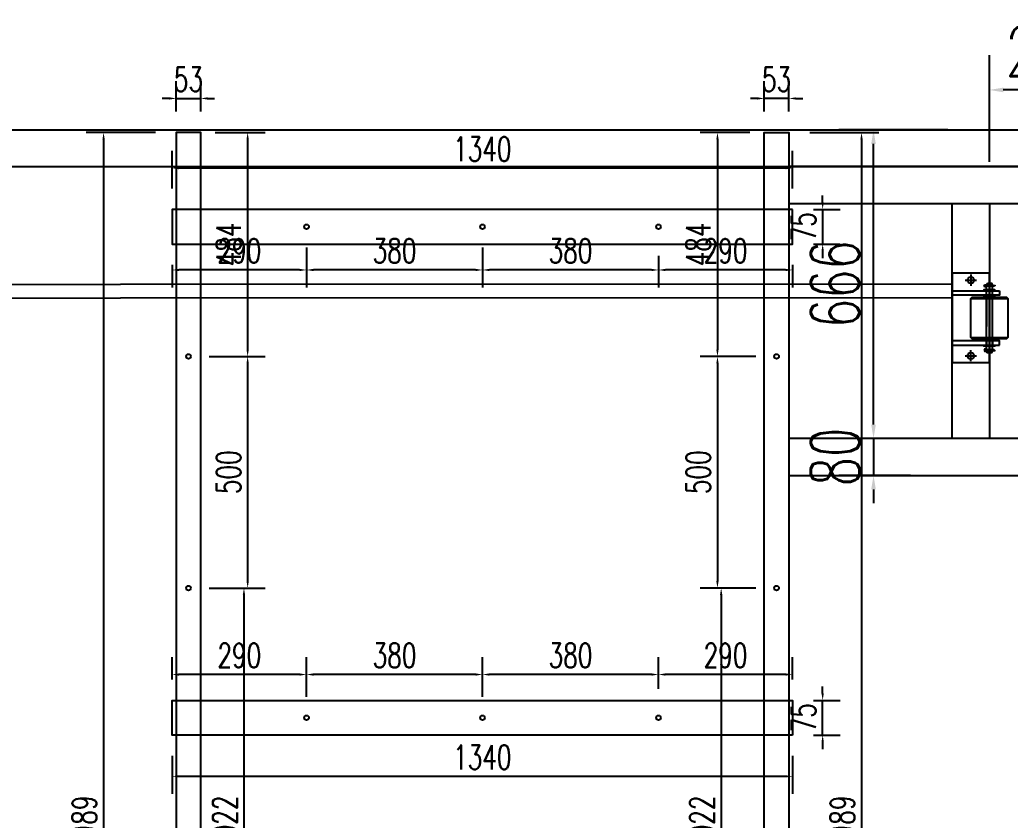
# Model space of a CAD drawing. Header units: millimetres. Extents: x 20612 to 158249, y -13511 to 156976.
# Drawn here: x 52313 to 54452, y 6988 to 8716 of the extents above; entities that cross this region are included whole.
import ezdxf

# ---------------------------------------------------------------- set-up
doc = ezdxf.new("R2010")
doc.units = ezdxf.units.MM
doc.header["$LTSCALE"] = 10
doc.linetypes.add('CENTER2', pattern=[28.575, 19.05, -3.175, 3.175, -3.175])
doc.linetypes.add('DASHED2', pattern=[9.525, 6.35, -3.175])
for name, color, linetype in [('W-bridge approach引桥', 4, 'Continuous'), ('W-MOUNTING固定方式', 5, 'Continuous'), ('W-STEEL_FRAME钢架', 3, 'Continuous'), ('W-STEEL_KEEL钢龙骨', 5, 'Continuous')]:
    doc.layers.add(name, color=color, linetype=linetype)
doc.styles.add('STANDARD_T3', font='simplex.shx', dxfattribs={"width": 0.7, "bigfont": 'hztxt.shx'})
doc.dimstyles.new('W&&15', dxfattribs={"dimtxt": 52.5, "dimasz": 15, "dimexe": 37.5, "dimexo": 45, "dimgap": 15, "dimtad": 1, "dimdec": 0, "dimzin": 0, "dimdsep": 46, "dimtxsty": 'STANDARD_T3', "dimcen": 0.09, "dimclrd": 1, "dimclre": 1, "dimclrt": 7, "dimazin": 2, "dimtfac": 1, "dimtdec": 0, "dimtix": 1, "dimtmove": 2, "dimatfit": 3, "dimfxl": 100, "dimtolj": 1, "dimtzin": 0, "dimarcsym": 0})
doc.dimstyles.new('W&&30', dxfattribs={"dimtxt": 105, "dimasz": 30, "dimexe": 75, "dimexo": 90, "dimgap": 30, "dimtad": 1, "dimdec": 0, "dimzin": 0, "dimdsep": 46, "dimtxsty": 'STANDARD_T3', "dimcen": 0.09, "dimclrd": 1, "dimclre": 1, "dimclrt": 7, "dimazin": 2, "dimtfac": 1, "dimtdec": 0, "dimtix": 1, "dimtmove": 2, "dimatfit": 3, "dimfxl": 100, "dimtolj": 1, "dimtzin": 0, "dimarcsym": 0})

# ---------------------------------------------------------------- blocks, each defined once
blk = doc.blocks.new('*U45')
blk.add_lwpolyline([(-12, 0), (-12, 2.5), (12, 2.5), (12, 0)], close=True)
blk = doc.blocks.new('*U46')
at = {"color": 8, "linetype": 'Continuous', "lineweight": 15}
for p, q in [((-1, 1.9), (-2.1, 1)), ((0, 1.4), (0, -1.4)), ((-1, -1.9), (-2.1, -1))]:
    blk.add_line(p, q, dxfattribs=at)
at = {"color": 7, "linetype": 'Continuous', "lineweight": 15}
for p, q in [((16, 1.4), (0, 1.4)), ((0, 0), (18.5, 0)), ((16, 1.4), (16, 0)), ((18.5, -1.4), (18.5, 0)), ((0, -1.4), (18.5, -1.4))]:
    blk.add_line(p, q, dxfattribs=at)
for centre, radius, start, end in [((-3.2, 0), 2.9, 41.3178, 318.6822), ((-3.2, 0), 1.45, 41.3178, 318.6822), ((0, 2.8), 2.82, 221.3178, 270), ((0, -2.8), 2.82, 90, 138.6822), ((0, 2.8), 1.37, 221.3178, 270), ((0, -2.8), 1.37, 90, 138.6822)]:
    blk.add_arc(centre, radius, start, end, dxfattribs=at)
blk = doc.blocks.new('无头销轴_B型_D12X150')
at = {"color": 0}
for p, q in [((-72, 6), (-72, -6)), ((72, 6), (72, -6))]:
    blk.add_line(p, q, dxfattribs=at)
blk.add_lwpolyline([(-75, 4.3), (-75, -4.3), (-72, -6), (72, -6), (75, -4.3), (75, 4.3), (72, 6), (-72, 6)], close=True, dxfattribs=at)
for centre in [(-69.5, 0), (69.5, 0)]:
    blk.add_circle(centre, 1.6, dxfattribs=at)
blk = doc.blocks.new('A$C1EDE4923')
for p, q in [((-232.5, 79.6), (-232.5, 159.6)), ((-148.5, 79.6), (-148.5, 159.6))]:
    blk.add_line(p, q)
at = {"color": 3, "linetype": 'CENTER2', "ltscale": 0.5}
for p, q in [((-235, 119.6), (-254, 119.6)), ((-146, 119.6), (-127, 119.6)), ((-272, 67.6), (-272, 91.6)), ((-109, 67.6), (-109, 91.6)), ((-284, 79.6), (-260, 79.6)), ((-97, 79.6), (-121, 79.6))]:
    blk.add_line(p, q, dxfattribs=at)
at = {"linetype": 'DASHED2'}
for p, q in [((-240, 126.1), (-249, 126.1)), ((-240, 113.1), (-249, 113.1)), ((-235.5, 125.9), (-145.5, 125.9)), ((-235.5, 113.3), (-145.5, 113.3)), ((-141, 126.1), (-132, 126.1)), ((-141, 113.1), (-132, 113.1))]:
    blk.add_line(p, q, dxfattribs=at)
at = {"color": 3, "linetype": 'CENTER2'}
blk.add_line((-240.9, 119.6), (-140, 119.6), dxfattribs=at)
for points in [[(-232.5, 159.6), (-148.5, 159.6), (-145.5, 156.6), (-145.5, 82.6), (-148.5, 79.6), (-232.5, 79.6), (-235.5, 82.6), (-235.5, 156.6)], [(-249, 141.6), (-240, 141.6), (-240, 39.6), (-249, 39.6)], [(-132, 141.6), (-141, 141.6), (-141, 39.6), (-132, 39.6)], [(-94, 39.6), (-94, 119.6), (-287, 119.6), (-287, 39.6)]]:
    blk.add_lwpolyline(points, close=True)
for centre in [(-272, 79.6), (-109, 79.6)]:
    blk.add_circle(centre, 7)
at = {"xscale": -1}
for name, p, rotation in [('*U46', (-260, 113.6), 270), ('*U45', (-249, 119.6), 90), ('*U45', (-237.5, 119.6), 90), ('无头销轴_B型_D12X150', (-190.5, 119.6), 180)]:
    blk.add_blockref(name, p, dxfattribs=dict(at, rotation=rotation))
for name, p, rotation in [('*U45', (-143.5, 119.6), 270), ('*U45', (-132, 119.6), 270), ('*U46', (-121, 113.6), 90)]:
    blk.add_blockref(name, p, dxfattribs=dict(rotation=rotation))
blk = doc.blocks.new('*D640')
at = {"layer": 'Defpoints', "color": 0, "transparency": 16777216}
for p in [(54407.2, 8564.7), (54407.2, 8319.4), (54667.2, 8072.4)]:
    blk.add_point(p, dxfattribs=at)
at = {"layer": 'W-STEEL_FRAME钢架', "color": 1, "lineweight": -2, "transparency": 16777216}
for p, q in [((54407.2, 8409.4), (54407.2, 8639.7)), ((54667.2, 8162.4), (54667.2, 8639.7)), ((54637.2, 8564.7), (54437.2, 8564.7))]:
    blk.add_line(p, q, dxfattribs=at)
at = {"layer": 'W-STEEL_FRAME钢架', "color": 1, "transparency": 16777216}
for points in [[(54437.2, 8569.7), (54437.2, 8559.7), (54407.2, 8564.7)], [(54637.2, 8569.7), (54637.2, 8559.7), (54667.2, 8564.7)]]:
    blk.add_solid(points, dxfattribs=at)
at = {"layer": 'W-STEEL_FRAME钢架', "color": 7, "transparency": 16777216, "insert": (54537.2, 8647.2), "char_height": 105, "attachment_point": 5, "style": 'STANDARD_T3'}
blk.add_mtext('\\A1;260', dxfattribs=at)
blk = doc.blocks.new('*D641')
at = {"layer": 'Defpoints', "color": 0, "transparency": 16777216}
for p in [(54327.2, 7812.4), (54157, 7732.4), (54327.2, 7732.4)]:
    blk.add_point(p, dxfattribs=at)
at = {"layer": 'W-STEEL_FRAME钢架', "color": 1, "lineweight": -2, "transparency": 16777216}
for p, q in [((54157, 7842.4), (54157, 7872.4)), ((54237.2, 7812.4), (54082, 7812.4)), ((54157, 7812.4), (54157, 7732.4)), ((54237.2, 7732.4), (54082, 7732.4)), ((54157, 7702.4), (54157, 7672.4))]:
    blk.add_line(p, q, dxfattribs=at)
at = {"layer": 'W-STEEL_FRAME钢架', "color": 1, "transparency": 16777216}
for points in [[(54152, 7842.4), (54162, 7842.4), (54157, 7812.4)], [(54152, 7702.4), (54162, 7702.4), (54157, 7732.4)]]:
    blk.add_solid(points, dxfattribs=at)
at = {"layer": 'W-STEEL_FRAME钢架', "color": 7, "transparency": 16777216, "insert": (54074.5, 7772.4), "char_height": 105, "attachment_point": 5, "rotation": 90, "style": 'STANDARD_T3'}
blk.add_mtext('\\A1;80', dxfattribs=at)
blk = doc.blocks.new('*D580')
at = {"layer": 'Defpoints', "color": 0, "transparency": 16777216}
for p in [(54157, 8478.4), (54407.2, 8478.4), (54327.2, 7812.4)]:
    blk.add_point(p, dxfattribs=at)
at = {"layer": 'W-STEEL_FRAME钢架', "color": 1, "lineweight": -2, "transparency": 16777216}
for p, q in [((54317.2, 8478.4), (54082, 8478.4)), ((54157, 7842.4), (54157, 8448.4)), ((54237.2, 7812.4), (54082, 7812.4))]:
    blk.add_line(p, q, dxfattribs=at)
at = {"layer": 'W-STEEL_FRAME钢架', "color": 1, "transparency": 16777216}
for points in [[(54152, 8448.4), (54162, 8448.4), (54157, 8478.4)], [(54152, 7842.4), (54162, 7842.4), (54157, 7812.4)]]:
    blk.add_solid(points, dxfattribs=at)
at = {"layer": 'W-STEEL_FRAME钢架', "color": 7, "transparency": 16777216, "insert": (54074.5, 8145.4), "char_height": 105, "attachment_point": 5, "rotation": 90, "style": 'STANDARD_T3'}
blk.add_mtext('\\A1;666', dxfattribs=at)
blk = doc.blocks.new('*D671')
at = {"layer": 'Defpoints', "color": 0, "transparency": 16777216}
for p in [(53974.2, 8472.9), (53974.2, 5483.9), (54131.1, 5483.9)]:
    blk.add_point(p, dxfattribs=at)
at = {"layer": 'W-bridge approach引桥', "color": 1, "lineweight": -2, "transparency": 16777216}
for p, q in [((54019.2, 8472.9), (54168.6, 8472.9)), ((54131.1, 8457.9), (54131.1, 5498.9)), ((54019.2, 5483.9), (54168.6, 5483.9))]:
    blk.add_line(p, q, dxfattribs=at)
at = {"layer": 'W-bridge approach引桥', "color": 1, "transparency": 16777216}
for points in [[(54128.6, 8457.9), (54133.6, 8457.9), (54131.1, 8472.9)], [(54128.6, 5498.9), (54133.6, 5498.9), (54131.1, 5483.9)]]:
    blk.add_solid(points, dxfattribs=at)
at = {"layer": 'W-bridge approach引桥', "color": 7, "transparency": 16777216, "insert": (54089.9, 6978.4), "char_height": 52.5, "attachment_point": 5, "rotation": 90, "style": 'STANDARD_T3'}
blk.add_mtext('\\A1;2989', dxfattribs=at)
blk = doc.blocks.new('*D672')
at = {"layer": 'Defpoints', "color": 0, "transparency": 16777216}
for p in [(53935, 8472.9), (53820, 7989.4), (53947.7, 7989.4)]:
    blk.add_point(p, dxfattribs=at)
at = {"layer": 'W-bridge approach引桥', "color": 1, "lineweight": -2, "transparency": 16777216}
for p, q in [((53890, 8472.9), (53782.5, 8472.9)), ((53820, 8457.9), (53820, 8004.4)), ((53902.7, 7989.4), (53782.5, 7989.4))]:
    blk.add_line(p, q, dxfattribs=at)
at = {"layer": 'W-bridge approach引桥', "color": 1, "transparency": 16777216}
for points in [[(53817.5, 8457.9), (53822.5, 8457.9), (53820, 8472.9)], [(53817.5, 8004.4), (53822.5, 8004.4), (53820, 7989.4)]]:
    blk.add_solid(points, dxfattribs=at)
at = {"layer": 'W-bridge approach引桥', "color": 7, "transparency": 16777216, "insert": (53778.7, 8231.2), "char_height": 52.5, "attachment_point": 5, "rotation": 90, "style": 'STANDARD_T3'}
blk.add_mtext('\\A1;484', dxfattribs=at)
blk = doc.blocks.new('*D673')
at = {"layer": 'Defpoints', "color": 0, "transparency": 16777216}
for p in [(53939.7, 7989.4), (53820, 7489.4), (53947.7, 7489.4)]:
    blk.add_point(p, dxfattribs=at)
at = {"layer": 'W-bridge approach引桥', "color": 1, "lineweight": -2, "transparency": 16777216}
for p, q in [((53894.7, 7989.4), (53782.5, 7989.4)), ((53820, 7974.4), (53820, 7504.4)), ((53902.7, 7489.4), (53782.5, 7489.4))]:
    blk.add_line(p, q, dxfattribs=at)
at = {"layer": 'W-bridge approach引桥', "color": 1, "transparency": 16777216}
for points in [[(53817.5, 7974.4), (53822.5, 7974.4), (53820, 7989.4)], [(53817.5, 7504.4), (53822.5, 7504.4), (53820, 7489.4)]]:
    blk.add_solid(points, dxfattribs=at)
at = {"layer": 'W-bridge approach引桥', "color": 7, "transparency": 16777216, "insert": (53778.7, 7739.4), "char_height": 52.5, "attachment_point": 5, "rotation": 90, "style": 'STANDARD_T3'}
blk.add_mtext('\\A1;500', dxfattribs=at)
blk = doc.blocks.new('*D674')
at = {"layer": 'Defpoints', "color": 0, "transparency": 16777216}
for p in [(53947.7, 7489.4), (53828, 6467.4), (53947.7, 6467.4)]:
    blk.add_point(p, dxfattribs=at)
at = {"layer": 'W-bridge approach引桥', "color": 1, "lineweight": -2, "transparency": 16777216}
for p, q in [((53902.7, 7489.4), (53790.5, 7489.4)), ((53828, 7474.4), (53828, 6482.4)), ((53902.7, 6467.4), (53790.5, 6467.4))]:
    blk.add_line(p, q, dxfattribs=at)
at = {"layer": 'W-bridge approach引桥', "color": 1, "transparency": 16777216}
for points in [[(53825.5, 7474.4), (53830.5, 7474.4), (53828, 7489.4)], [(53825.5, 6482.4), (53830.5, 6482.4), (53828, 6467.4)]]:
    blk.add_solid(points, dxfattribs=at)
at = {"layer": 'W-bridge approach引桥', "color": 7, "transparency": 16777216, "insert": (53786.7, 6978.4), "char_height": 52.5, "attachment_point": 5, "rotation": 90, "style": 'STANDARD_T3'}
blk.add_mtext('\\A1;1022', dxfattribs=at)
blk = doc.blocks.new('*D677')
at = {"layer": 'Defpoints', "color": 0, "transparency": 16777216}
for p in [(53921.2, 8546.4), (53921.2, 8472.9), (53974.2, 8472.9)]:
    blk.add_point(p, dxfattribs=at)
at = {"layer": 'W-bridge approach引桥', "color": 1, "lineweight": -2, "transparency": 16777216}
for p, q in [((53921.2, 8517.9), (53921.2, 8583.9)), ((53974.2, 8517.9), (53974.2, 8583.9)), ((53906.2, 8546.4), (53891.2, 8546.4)), ((53974.2, 8546.4), (53921.2, 8546.4)), ((53989.2, 8546.4), (54004.2, 8546.4))]:
    blk.add_line(p, q, dxfattribs=at)
at = {"layer": 'W-bridge approach引桥', "color": 1, "transparency": 16777216}
for points in [[(53906.2, 8548.9), (53906.2, 8543.9), (53921.2, 8546.4)], [(53989.2, 8548.9), (53989.2, 8543.9), (53974.2, 8546.4)]]:
    blk.add_solid(points, dxfattribs=at)
at = {"layer": 'W-bridge approach引桥', "color": 7, "transparency": 16777216, "insert": (53947.7, 8587.7), "char_height": 52.5, "attachment_point": 5, "style": 'STANDARD_T3'}
blk.add_mtext('\\A1;53', dxfattribs=at)
blk = doc.blocks.new('*D678')
at = {"layer": 'Defpoints', "color": 0, "transparency": 16777216}
for p in [(52651.2, 8472.9), (52494.4, 5483.9), (52651.2, 5483.9)]:
    blk.add_point(p, dxfattribs=at)
at = {"layer": 'W-bridge approach引桥', "color": 1, "lineweight": -2, "transparency": 16777216}
for p, q in [((52606.2, 8472.9), (52456.9, 8472.9)), ((52494.4, 8457.9), (52494.4, 5498.9)), ((52606.2, 5483.9), (52456.9, 5483.9))]:
    blk.add_line(p, q, dxfattribs=at)
at = {"layer": 'W-bridge approach引桥', "color": 1, "transparency": 16777216}
for points in [[(52491.9, 8457.9), (52496.9, 8457.9), (52494.4, 8472.9)], [(52491.9, 5498.9), (52496.9, 5498.9), (52494.4, 5483.9)]]:
    blk.add_solid(points, dxfattribs=at)
at = {"layer": 'W-bridge approach引桥', "color": 7, "transparency": 16777216, "insert": (52453.1, 6978.4), "char_height": 52.5, "attachment_point": 5, "rotation": 90, "style": 'STANDARD_T3'}
blk.add_mtext('\\A1;2989', dxfattribs=at)
blk = doc.blocks.new('*D679')
at = {"layer": 'Defpoints', "color": 0, "transparency": 16777216}
for p in [(52690.5, 8472.9), (52677.7, 7989.4), (52805.5, 7989.4)]:
    blk.add_point(p, dxfattribs=at)
at = {"layer": 'W-bridge approach引桥', "color": 1, "lineweight": -2, "transparency": 16777216}
for p, q in [((52735.5, 8472.9), (52843, 8472.9)), ((52805.5, 8457.9), (52805.5, 8004.4)), ((52722.7, 7989.4), (52843, 7989.4))]:
    blk.add_line(p, q, dxfattribs=at)
at = {"layer": 'W-bridge approach引桥', "color": 1, "transparency": 16777216}
for points in [[(52803, 8457.9), (52808, 8457.9), (52805.5, 8472.9)], [(52803, 8004.4), (52808, 8004.4), (52805.5, 7989.4)]]:
    blk.add_solid(points, dxfattribs=at)
at = {"layer": 'W-bridge approach引桥', "color": 7, "transparency": 16777216, "insert": (52764.3, 8231.2), "char_height": 52.5, "attachment_point": 5, "rotation": 90, "style": 'STANDARD_T3'}
blk.add_mtext('\\A1;484', dxfattribs=at)
blk = doc.blocks.new('*D680')
at = {"layer": 'Defpoints', "color": 0, "transparency": 16777216}
for p in [(52685.7, 7989.4), (52677.7, 7489.4), (52805.5, 7489.4)]:
    blk.add_point(p, dxfattribs=at)
at = {"layer": 'W-bridge approach引桥', "color": 1, "lineweight": -2, "transparency": 16777216}
for p, q in [((52730.7, 7989.4), (52843, 7989.4)), ((52805.5, 7974.4), (52805.5, 7504.4)), ((52722.7, 7489.4), (52843, 7489.4))]:
    blk.add_line(p, q, dxfattribs=at)
at = {"layer": 'W-bridge approach引桥', "color": 1, "transparency": 16777216}
for points in [[(52803, 7974.4), (52808, 7974.4), (52805.5, 7989.4)], [(52803, 7504.4), (52808, 7504.4), (52805.5, 7489.4)]]:
    blk.add_solid(points, dxfattribs=at)
at = {"layer": 'W-bridge approach引桥', "color": 7, "transparency": 16777216, "insert": (52764.3, 7739.4), "char_height": 52.5, "attachment_point": 5, "rotation": 90, "style": 'STANDARD_T3'}
blk.add_mtext('\\A1;500', dxfattribs=at)
blk = doc.blocks.new('*D681')
at = {"layer": 'Defpoints', "color": 0, "transparency": 16777216}
for p in [(52677.7, 7489.4), (52677.7, 6467.4), (52797.5, 6467.4)]:
    blk.add_point(p, dxfattribs=at)
at = {"layer": 'W-bridge approach引桥', "color": 1, "lineweight": -2, "transparency": 16777216}
for p, q in [((52722.7, 7489.4), (52835, 7489.4)), ((52797.5, 7474.4), (52797.5, 6482.4)), ((52722.7, 6467.4), (52835, 6467.4))]:
    blk.add_line(p, q, dxfattribs=at)
at = {"layer": 'W-bridge approach引桥', "color": 1, "transparency": 16777216}
for points in [[(52795, 7474.4), (52800, 7474.4), (52797.5, 7489.4)], [(52795, 6482.4), (52800, 6482.4), (52797.5, 6467.4)]]:
    blk.add_solid(points, dxfattribs=at)
at = {"layer": 'W-bridge approach引桥', "color": 7, "transparency": 16777216, "insert": (52756.3, 6978.4), "char_height": 52.5, "attachment_point": 5, "rotation": 90, "style": 'STANDARD_T3'}
blk.add_mtext('\\A1;1022', dxfattribs=at)
blk = doc.blocks.new('*D684')
at = {"layer": 'Defpoints', "color": 0, "transparency": 16777216}
for p in [(52704.2, 8546.4), (52651.2, 8472.9), (52704.2, 8472.9)]:
    blk.add_point(p, dxfattribs=at)
at = {"layer": 'W-bridge approach引桥', "color": 1, "lineweight": -2, "transparency": 16777216}
for p, q in [((52651.2, 8517.9), (52651.2, 8583.9)), ((52704.2, 8517.9), (52704.2, 8583.9)), ((52636.2, 8546.4), (52621.2, 8546.4)), ((52651.2, 8546.4), (52704.2, 8546.4)), ((52719.2, 8546.4), (52734.2, 8546.4))]:
    blk.add_line(p, q, dxfattribs=at)
at = {"layer": 'W-bridge approach引桥', "color": 1, "transparency": 16777216}
for points in [[(52636.2, 8548.9), (52636.2, 8543.9), (52651.2, 8546.4)], [(52719.2, 8548.9), (52719.2, 8543.9), (52704.2, 8546.4)]]:
    blk.add_solid(points, dxfattribs=at)
at = {"layer": 'W-bridge approach引桥', "color": 7, "transparency": 16777216, "insert": (52677.7, 8587.7), "char_height": 52.5, "attachment_point": 5, "style": 'STANDARD_T3'}
blk.add_mtext('\\A1;53', dxfattribs=at)
blk = doc.blocks.new('*D690')
at = {"layer": 'Defpoints', "color": 0, "transparency": 16777216}
for p in [(52642.2, 7171.9), (53982.2, 7171.9), (52642.2, 7082.9)]:
    blk.add_point(p, dxfattribs=at)
at = {"layer": 'W-bridge approach引桥', "color": 1, "lineweight": -2, "transparency": 16777216}
for p, q in [((52642.2, 7126.9), (52642.2, 7045.4)), ((53982.2, 7126.9), (53982.2, 7045.4)), ((53967.2, 7082.9), (52657.2, 7082.9))]:
    blk.add_line(p, q, dxfattribs=at)
at = {"layer": 'W-bridge approach引桥', "color": 1, "transparency": 16777216}
for points in [[(52657.2, 7085.4), (52657.2, 7080.4), (52642.2, 7082.9)], [(53967.2, 7085.4), (53967.2, 7080.4), (53982.2, 7082.9)]]:
    blk.add_solid(points, dxfattribs=at)
at = {"layer": 'W-bridge approach引桥', "color": 7, "transparency": 16777216, "insert": (53312.2, 7124.1), "char_height": 52.5, "attachment_point": 5, "style": 'STANDARD_T3'}
blk.add_mtext('\\A1;1340', dxfattribs=at)
blk = doc.blocks.new('*D691')
at = {"layer": 'Defpoints', "color": 0, "transparency": 16777216}
for p in [(53692.7, 7302.7), (53982.2, 7246.9), (53692.7, 7226.9)]:
    blk.add_point(p, dxfattribs=at)
at = {"layer": 'W-bridge approach引桥', "color": 1, "lineweight": -2, "transparency": 16777216}
for p, q in [((53692.7, 7271.9), (53692.7, 7340.2)), ((53982.2, 7291.9), (53982.2, 7340.2)), ((53967.2, 7302.7), (53707.7, 7302.7))]:
    blk.add_line(p, q, dxfattribs=at)
at = {"layer": 'W-bridge approach引桥', "color": 1, "transparency": 16777216}
for points in [[(53707.7, 7305.2), (53707.7, 7300.2), (53692.7, 7302.7)], [(53967.2, 7305.2), (53967.2, 7300.2), (53982.2, 7302.7)]]:
    blk.add_solid(points, dxfattribs=at)
at = {"layer": 'W-bridge approach引桥', "color": 7, "transparency": 16777216, "insert": (53837.5, 7344), "char_height": 52.5, "attachment_point": 5, "style": 'STANDARD_T3'}
blk.add_mtext('\\A1;290', dxfattribs=at)
blk = doc.blocks.new('*D692')
at = {"layer": 'Defpoints', "color": 0, "transparency": 16777216}
for p in [(53312.7, 7302.7), (53312.7, 7209.4), (53692.7, 7226.9)]:
    blk.add_point(p, dxfattribs=at)
at = {"layer": 'W-bridge approach引桥', "color": 1, "lineweight": -2, "transparency": 16777216}
for p, q in [((53312.7, 7254.4), (53312.7, 7340.2)), ((53692.7, 7271.9), (53692.7, 7340.2)), ((53677.7, 7302.7), (53327.7, 7302.7))]:
    blk.add_line(p, q, dxfattribs=at)
at = {"layer": 'W-bridge approach引桥', "color": 1, "transparency": 16777216}
for points in [[(53327.7, 7305.2), (53327.7, 7300.2), (53312.7, 7302.7)], [(53677.7, 7305.2), (53677.7, 7300.2), (53692.7, 7302.7)]]:
    blk.add_solid(points, dxfattribs=at)
at = {"layer": 'W-bridge approach引桥', "color": 7, "transparency": 16777216, "insert": (53502.7, 7344), "char_height": 52.5, "attachment_point": 5, "style": 'STANDARD_T3'}
blk.add_mtext('\\A1;380', dxfattribs=at)
blk = doc.blocks.new('*D592')
at = {"layer": 'Defpoints', "color": 0, "transparency": 16777216}
for p in [(52932.7, 7302.7), (52932.7, 7209.4), (53312.7, 7209.4)]:
    blk.add_point(p, dxfattribs=at)
at = {"layer": 'W-bridge approach引桥', "color": 1, "lineweight": -2, "transparency": 16777216}
for p, q in [((52932.7, 7254.4), (52932.7, 7340.2)), ((53312.7, 7254.4), (53312.7, 7340.2)), ((53297.7, 7302.7), (52947.7, 7302.7))]:
    blk.add_line(p, q, dxfattribs=at)
at = {"layer": 'W-bridge approach引桥', "color": 1, "transparency": 16777216}
for points in [[(52947.7, 7305.2), (52947.7, 7300.2), (52932.7, 7302.7)], [(53297.7, 7305.2), (53297.7, 7300.2), (53312.7, 7302.7)]]:
    blk.add_solid(points, dxfattribs=at)
at = {"layer": 'W-bridge approach引桥', "color": 7, "transparency": 16777216, "insert": (53122.7, 7344), "char_height": 52.5, "attachment_point": 5, "style": 'STANDARD_T3'}
blk.add_mtext('\\A1;380', dxfattribs=at)
blk = doc.blocks.new('*D593')
at = {"layer": 'Defpoints', "color": 0, "transparency": 16777216}
for p in [(52642.2, 7302.7), (52642.2, 7246.9), (52932.7, 7209.4)]:
    blk.add_point(p, dxfattribs=at)
at = {"layer": 'W-bridge approach引桥', "color": 1, "lineweight": -2, "transparency": 16777216}
for p, q in [((52642.2, 7291.9), (52642.2, 7340.2)), ((52932.7, 7254.4), (52932.7, 7340.2)), ((52917.7, 7302.7), (52657.2, 7302.7))]:
    blk.add_line(p, q, dxfattribs=at)
at = {"layer": 'W-bridge approach引桥', "color": 1, "transparency": 16777216}
for points in [[(52657.2, 7305.2), (52657.2, 7300.2), (52642.2, 7302.7)], [(52917.7, 7305.2), (52917.7, 7300.2), (52932.7, 7302.7)]]:
    blk.add_solid(points, dxfattribs=at)
at = {"layer": 'W-bridge approach引桥', "color": 7, "transparency": 16777216, "insert": (52787.5, 7344), "char_height": 52.5, "attachment_point": 5, "style": 'STANDARD_T3'}
blk.add_mtext('\\A1;290', dxfattribs=at)
blk = doc.blocks.new('*D573')
at = {"layer": 'Defpoints', "color": 0, "transparency": 16777216}
for p in [(53982.2, 7246.9), (54047.2, 7246.9), (53982.2, 7171.9)]:
    blk.add_point(p, dxfattribs=at)
at = {"layer": 'W-bridge approach引桥', "color": 1, "lineweight": -2, "transparency": 16777216}
for p, q in [((54047.2, 7261.9), (54047.2, 7276.9)), ((54027.2, 7246.9), (54084.7, 7246.9)), ((54047.2, 7171.9), (54047.2, 7246.9)), ((54027.2, 7171.9), (54084.7, 7171.9)), ((54047.2, 7156.9), (54047.2, 7141.9))]:
    blk.add_line(p, q, dxfattribs=at)
at = {"layer": 'W-bridge approach引桥', "color": 1, "transparency": 16777216}
for points in [[(54044.7, 7261.9), (54049.7, 7261.9), (54047.2, 7246.9)], [(54044.7, 7156.9), (54049.7, 7156.9), (54047.2, 7171.9)]]:
    blk.add_solid(points, dxfattribs=at)
at = {"layer": 'W-bridge approach引桥', "color": 7, "transparency": 16777216, "insert": (54006, 7209.4), "char_height": 52.5, "attachment_point": 5, "rotation": 90, "style": 'STANDARD_T3'}
blk.add_mtext('\\A1;75', dxfattribs=at)
blk = doc.blocks.new('*D594')
at = {"layer": 'Defpoints', "color": 0, "transparency": 16777216}
for p in [(52642.2, 8396), (52642.2, 8306.9), (53982.2, 8306.9)]:
    blk.add_point(p, dxfattribs=at)
at = {"layer": 'W-bridge approach引桥', "color": 1, "lineweight": -2, "transparency": 16777216}
for p, q in [((52642.2, 8351.9), (52642.2, 8433.5)), ((53982.2, 8351.9), (53982.2, 8433.5)), ((53967.2, 8396), (52657.2, 8396))]:
    blk.add_line(p, q, dxfattribs=at)
at = {"layer": 'W-bridge approach引桥', "color": 1, "transparency": 16777216}
for points in [[(52657.2, 8398.5), (52657.2, 8393.5), (52642.2, 8396)], [(53967.2, 8398.5), (53967.2, 8393.5), (53982.2, 8396)]]:
    blk.add_solid(points, dxfattribs=at)
at = {"layer": 'W-bridge approach引桥', "color": 7, "transparency": 16777216, "insert": (53312.2, 8437.2), "char_height": 52.5, "attachment_point": 5, "style": 'STANDARD_T3'}
blk.add_mtext('\\A1;1340', dxfattribs=at)
blk = doc.blocks.new('*D595')
at = {"layer": 'Defpoints', "color": 0, "transparency": 16777216}
for p in [(53692.7, 8251.9), (53982.2, 8231.9), (53692.7, 8176.1)]:
    blk.add_point(p, dxfattribs=at)
at = {"layer": 'W-bridge approach引桥', "color": 1, "lineweight": -2, "transparency": 16777216}
for p, q in [((53692.7, 8206.9), (53692.7, 8138.6)), ((53967.2, 8176.1), (53707.7, 8176.1)), ((53982.2, 8186.9), (53982.2, 8138.6))]:
    blk.add_line(p, q, dxfattribs=at)
at = {"layer": 'W-bridge approach引桥', "color": 1, "transparency": 16777216}
for points in [[(53707.7, 8178.6), (53707.7, 8173.6), (53692.7, 8176.1)], [(53967.2, 8178.6), (53967.2, 8173.6), (53982.2, 8176.1)]]:
    blk.add_solid(points, dxfattribs=at)
at = {"layer": 'W-bridge approach引桥', "color": 7, "transparency": 16777216, "insert": (53837.5, 8217.4), "char_height": 52.5, "attachment_point": 5, "style": 'STANDARD_T3'}
blk.add_mtext('\\A1;290', dxfattribs=at)
blk = doc.blocks.new('*D596')
at = {"layer": 'Defpoints', "color": 0, "transparency": 16777216}
for p in [(53312.7, 8269.4), (53692.7, 8251.9), (53312.7, 8176.1)]:
    blk.add_point(p, dxfattribs=at)
at = {"layer": 'W-bridge approach引桥', "color": 1, "lineweight": -2, "transparency": 16777216}
for p, q in [((53312.7, 8224.4), (53312.7, 8138.6)), ((53692.7, 8206.9), (53692.7, 8138.6)), ((53677.7, 8176.1), (53327.7, 8176.1))]:
    blk.add_line(p, q, dxfattribs=at)
at = {"layer": 'W-bridge approach引桥', "color": 1, "transparency": 16777216}
for points in [[(53327.7, 8178.6), (53327.7, 8173.6), (53312.7, 8176.1)], [(53677.7, 8178.6), (53677.7, 8173.6), (53692.7, 8176.1)]]:
    blk.add_solid(points, dxfattribs=at)
at = {"layer": 'W-bridge approach引桥', "color": 7, "transparency": 16777216, "insert": (53502.7, 8217.4), "char_height": 52.5, "attachment_point": 5, "style": 'STANDARD_T3'}
blk.add_mtext('\\A1;380', dxfattribs=at)
blk = doc.blocks.new('*D597')
at = {"layer": 'Defpoints', "color": 0, "transparency": 16777216}
for p in [(52932.7, 8269.4), (53312.7, 8269.4), (52932.7, 8176.1)]:
    blk.add_point(p, dxfattribs=at)
at = {"layer": 'W-bridge approach引桥', "color": 1, "lineweight": -2, "transparency": 16777216}
for p, q in [((52932.7, 8224.4), (52932.7, 8138.6)), ((53312.7, 8224.4), (53312.7, 8138.6)), ((53297.7, 8176.1), (52947.7, 8176.1))]:
    blk.add_line(p, q, dxfattribs=at)
at = {"layer": 'W-bridge approach引桥', "color": 1, "transparency": 16777216}
for points in [[(52947.7, 8178.6), (52947.7, 8173.6), (52932.7, 8176.1)], [(53297.7, 8178.6), (53297.7, 8173.6), (53312.7, 8176.1)]]:
    blk.add_solid(points, dxfattribs=at)
at = {"layer": 'W-bridge approach引桥', "color": 7, "transparency": 16777216, "insert": (53122.7, 8217.4), "char_height": 52.5, "attachment_point": 5, "style": 'STANDARD_T3'}
blk.add_mtext('\\A1;380', dxfattribs=at)
blk = doc.blocks.new('*D598')
at = {"layer": 'Defpoints', "color": 0, "transparency": 16777216}
for p in [(52932.7, 8269.4), (52642.2, 8231.9), (52642.2, 8176.1)]:
    blk.add_point(p, dxfattribs=at)
at = {"layer": 'W-bridge approach引桥', "color": 1, "lineweight": -2, "transparency": 16777216}
for p, q in [((52932.7, 8224.4), (52932.7, 8138.6)), ((52642.2, 8186.9), (52642.2, 8138.6)), ((52917.7, 8176.1), (52657.2, 8176.1))]:
    blk.add_line(p, q, dxfattribs=at)
at = {"layer": 'W-bridge approach引桥', "color": 1, "transparency": 16777216}
for points in [[(52657.2, 8178.6), (52657.2, 8173.6), (52642.2, 8176.1)], [(52917.7, 8178.6), (52917.7, 8173.6), (52932.7, 8176.1)]]:
    blk.add_solid(points, dxfattribs=at)
at = {"layer": 'W-bridge approach引桥', "color": 7, "transparency": 16777216, "insert": (52787.5, 8217.4), "char_height": 52.5, "attachment_point": 5, "style": 'STANDARD_T3'}
blk.add_mtext('\\A1;290', dxfattribs=at)
blk = doc.blocks.new('*D574')
at = {"layer": 'Defpoints', "color": 0, "transparency": 16777216}
for p in [(53982.2, 8306.9), (53982.2, 8231.9), (54047.2, 8231.9)]:
    blk.add_point(p, dxfattribs=at)
at = {"layer": 'W-bridge approach引桥', "color": 1, "lineweight": -2, "transparency": 16777216}
for p, q in [((54047.2, 8321.9), (54047.2, 8336.9)), ((54027.2, 8306.9), (54084.7, 8306.9)), ((54047.2, 8306.9), (54047.2, 8231.9)), ((54027.2, 8231.9), (54084.7, 8231.9)), ((54047.2, 8216.9), (54047.2, 8201.9))]:
    blk.add_line(p, q, dxfattribs=at)
at = {"layer": 'W-bridge approach引桥', "color": 1, "transparency": 16777216}
for points in [[(54044.7, 8321.9), (54049.7, 8321.9), (54047.2, 8306.9)], [(54044.7, 8216.9), (54049.7, 8216.9), (54047.2, 8231.9)]]:
    blk.add_solid(points, dxfattribs=at)
at = {"layer": 'W-bridge approach引桥', "color": 7, "transparency": 16777216, "insert": (54006, 8269.4), "char_height": 52.5, "attachment_point": 5, "rotation": 90, "style": 'STANDARD_T3'}
blk.add_mtext('\\A1;75', dxfattribs=at)

msp = doc.modelspace()

# ---------------------------------------------------------------- linework, layer by layer
at = {"layer": 'W-bridge approach引桥'}
for centre in [(52932.7, 8269.4), (53312.7, 8269.4), (53692.7, 8269.4), (52677.7, 7989.4), (53947.7, 7989.4), (52677.7, 7489.4), (53947.7, 7489.4), (52932.7, 7209.4), (53312.7, 7209.4), (53692.7, 7209.4)]:
    msp.add_circle(centre, 5, dxfattribs=at)
at = {"layer": 'W-MOUNTING固定方式'}
msp.add_line((54004.2, 8319.4), (55121.2, 8319.4), dxfattribs=at)
at = {"layer": 'W-STEEL_FRAME钢架'}
for points in [[(57042.7, 5478.4), (47062.7, 5478.4), (47062.7, 8478.4), (57042.7, 8478.4)], [(52651.2, 5483.9), (52704.2, 5483.9), (52704.2, 8472.9), (52651.2, 8472.9)], [(53974.2, 5483.9), (53921.2, 5483.9), (53921.2, 8472.9), (53974.2, 8472.9)], [(56963.7, 5557.4), (47141.7, 5557.4), (47141.7, 8399.4), (56963.7, 8399.4)], [(55151.2, 8399.4), (53974.2, 8399.4), (53974.2, 8319.4), (55151.2, 8319.4)], [(54327.2, 8319.4), (54407.2, 8319.4), (54407.2, 7812.4), (54327.2, 7812.4)], [(55151.2, 7812.4), (53974.2, 7812.4), (53974.2, 7732.4), (55151.2, 7732.4)]]:
    msp.add_lwpolyline(points, close=True, dxfattribs=at)
at = {"layer": 'W-STEEL_FRAME钢架', "color": 2}
for points in [[(53982.2, 8306.9), (52642.2, 8306.9), (52642.2, 8231.9), (53982.2, 8231.9)], [(53982.2, 7171.9), (52642.2, 7171.9), (52642.2, 7246.9), (53982.2, 7246.9)]]:
    msp.add_lwpolyline(points, close=True, dxfattribs=at)
at = {"layer": 'W-STEEL_KEEL钢龙骨'}
msp.add_lwpolyline([(54327.2, 8115.9), (47141.7, 8113.4), (47141.7, 8143.4), (54327.2, 8145.9)], close=True, dxfattribs=at)

# ---------------------------------------------------------------- block references
at = {"color": 6, "lineweight": 5, "extrusion": (0, 0, -1), "xscale": -1, "zscale": -1, "rotation": 90}
msp.add_blockref('A$C1EDE4923', (-54287.6, 7882), dxfattribs=at)

# ---------------------------------------------------------------- dimensions: what is measured, and where the dimension line sits
at = {"layer": 'W-bridge approach引桥'}
for base, p1, p2, angle, picture, middle in [((52704.2, 8546.4), (52651.2, 8472.9), (52704.2, 8472.9), 0, '*D684', (52677.7, 8587.7)), ((53921.2, 8546.4), (53974.2, 8472.9), (53921.2, 8472.9), 180, '*D677', (53947.7, 8587.7)), ((52494.4, 5483.9), (52651.2, 8472.9), (52651.2, 5483.9), 270, '*D678', (52453.1, 6978.4)), ((52642.2, 8396), (53982.2, 8306.9), (52642.2, 8306.9), 180, '*D594', (53312.2, 8437.2)), ((52805.5141586, 7989.4341493), (52690.5120743, 8472.9341493), (52677.7460281, 7989.4341493), 270, '*D679', (52764.2641586, 8231.1841493)), ((53819.9778975, 7989.4341493), (53934.9799818, 8472.9341493), (53947.7460281, 7989.4341493), 270, '*D672', (53778.7278975, 8231.1841493)), ((54131.1, 5483.9), (53974.2, 8472.9), (53974.2, 5483.9), 270, '*D671', (54089.9, 6978.4)), ((54047.2, 8231.9), (53982.2, 8306.9), (53982.2, 8231.9), 270, '*D574', (54006, 8269.4)), ((52932.7, 8176.1), (53312.7, 8269.4), (52932.7, 8269.4), 180, '*D597', (53122.7, 8217.4)), ((53312.7, 8176.1), (53692.7, 8251.9), (53312.7, 8269.4), 180, '*D596', (53502.7, 8217.4)), ((53692.7460281, 8176.1382933), (53982.2460281, 8231.9341493), (53692.7460281, 8251.9341493), 180, '*D595', (53837.4960281, 8217.3882933)), ((52805.5, 7489.4), (52685.7, 7989.4), (52677.7, 7489.4), 270, '*D680', (52764.3, 7739.4)), ((53820, 7489.4), (53939.7, 7989.4), (53947.7, 7489.4), 270, '*D673', (53778.7, 7739.4)), ((52797.5, 6467.4), (52677.7, 7489.4), (52677.7, 6467.4), 270, '*D681', (52756.3, 6978.4)), ((53828, 6467.4), (53947.7, 7489.4), (53947.7, 6467.4), 270, '*D674', (53786.7, 6978.4)), ((52932.7, 7302.7), (53312.7, 7209.4), (52932.7, 7209.4), 180, '*D592', (53122.7, 7344)), ((53312.7, 7302.7), (53692.7, 7226.9), (53312.7, 7209.4), 180, '*D692', (53502.7, 7344)), ((53692.7460281, 7302.7300053), (53982.2460281, 7246.9341493), (53692.7460281, 7226.9341493), 180, '*D691', (53837.4960281, 7343.9800053)), ((54047.2, 7246.9), (53982.2, 7171.9), (53982.2, 7246.9), 90, '*D573', (54006, 7209.4)), ((52642.2, 7082.9), (53982.2, 7171.9), (52642.2, 7171.9), 180, '*D690', (53312.2, 7124.1))]:
    dim = msp.add_linear_dim(base=base, p1=p1, p2=p2, angle=angle, dimstyle='W&&15', dxfattribs=at)
    dim.commit()
    dim.dimension.update_dxf_attribs({"geometry": picture, "text_midpoint": middle})
for base, p1, p2, picture, middle in [((52642.2, 8176.1), (52932.7, 8269.4), (52642.2, 8231.9), '*D598', (52787.5, 8217.4)), ((52642.2, 7302.7), (52932.7, 7209.4), (52642.2, 7246.9), '*D593', (52787.5, 7344))]:
    dim = msp.add_linear_dim(base=base, p1=p1, p2=p2, angle=180, text='290', dimstyle='W&&15', dxfattribs=at)
    dim.commit()
    dim.dimension.update_dxf_attribs({"geometry": picture, "text_midpoint": middle})
at = {"layer": 'W-STEEL_FRAME钢架'}
for base, p1, p2, angle, picture, middle in [((54407.2, 8564.7), (54667.2, 8072.4), (54407.2, 8319.4), 180, '*D640', (54537.2, 8647.2)), ((54157, 8478.4), (54327.2, 7812.4), (54407.2, 8478.4), 90, '*D580', (54074.5, 8145.4)), ((54157, 7732.4), (54327.2, 7812.4), (54327.2, 7732.4), 90, '*D641', (54074.5, 7772.4))]:
    dim = msp.add_linear_dim(base=base, p1=p1, p2=p2, angle=angle, dimstyle='W&&30', dxfattribs=at)
    dim.commit()
    dim.dimension.update_dxf_attribs({"geometry": picture, "text_midpoint": middle})

doc.saveas('drawing.dxf')
